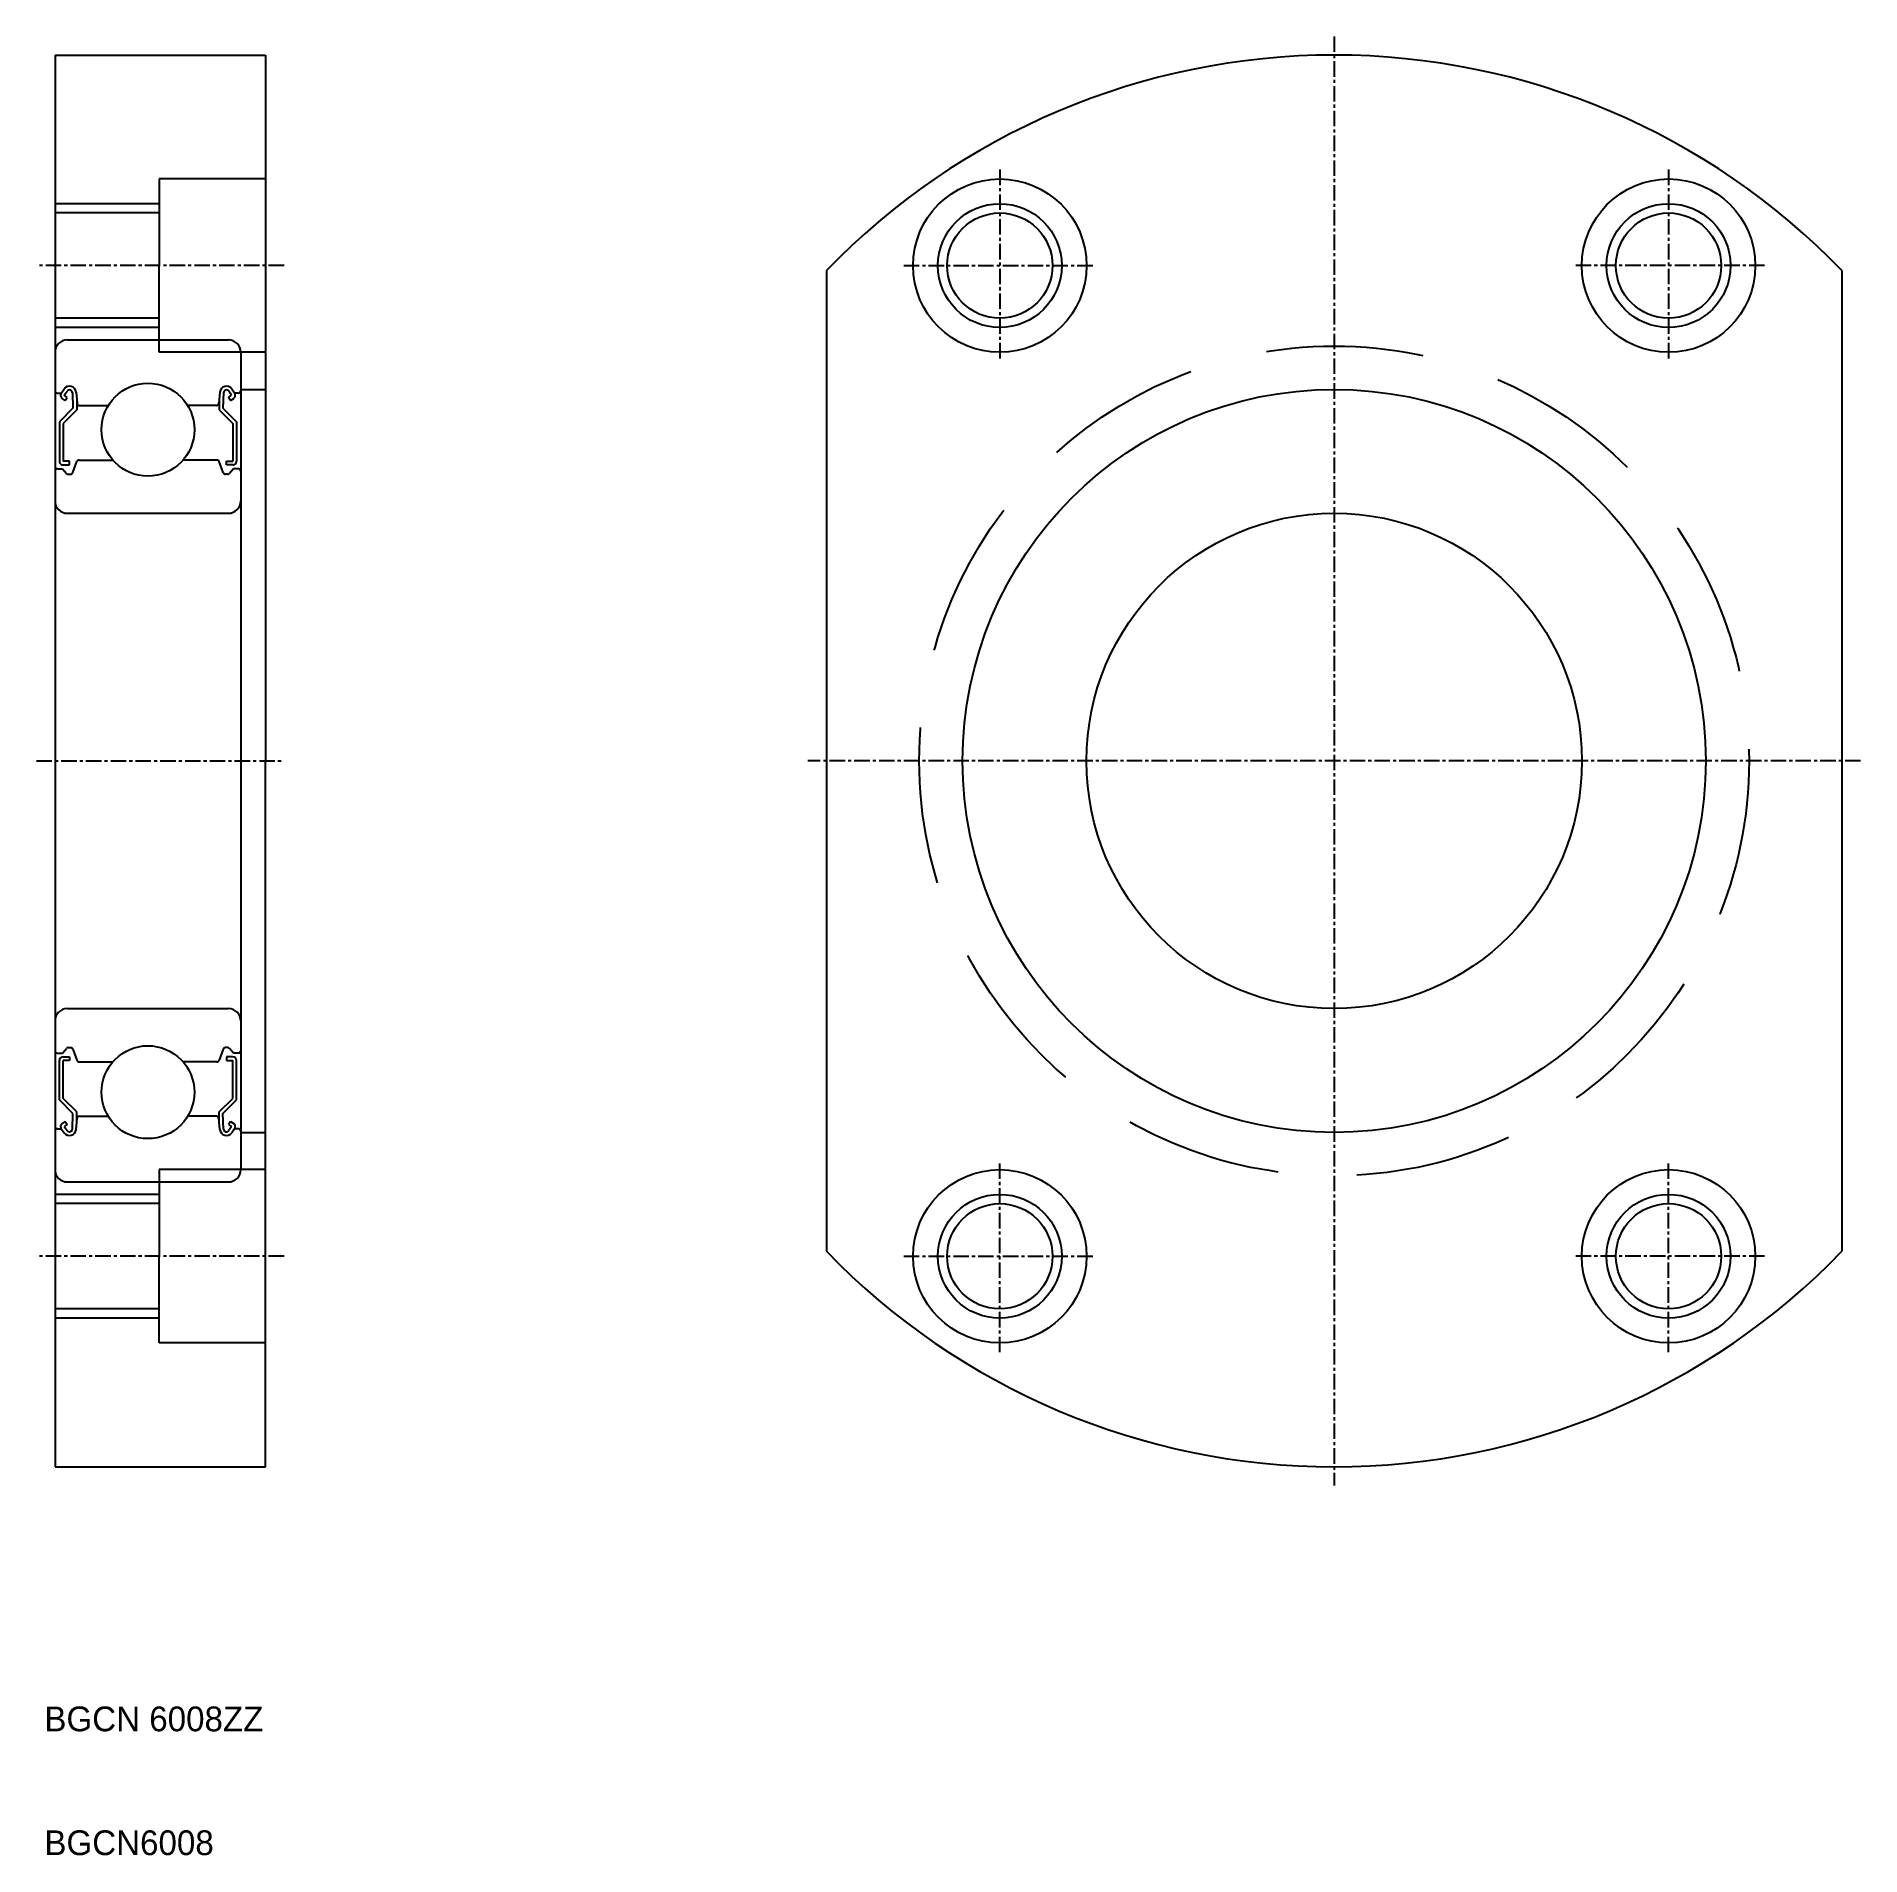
# Model space of a CAD drawing. Extents: x 134 to 282, y 38 to 185.
import ezdxf

# ---------------------------------------------------------------- set-up
doc = ezdxf.new("R2010")
doc.units = 0
doc.linetypes.add('CENTER', pattern=[2, 1.25, -0.25, 0.25, -0.25])
doc.linetypes.add('DASHED', pattern=[19.05, 12.7, -6.35])
doc.layers.get('0').update_dxf_attribs({"linetype": 'CONTINUOUS'})
doc.layers.add('CENTER', color=1, linetype='CENTER')

msp = doc.modelspace()

# ---------------------------------------------------------------- linework, layer by layer
for p, q in [((135.74, 183.88), (152.74, 183.88)), ((135.74, 183.88), (135.74, 126.88)), ((152.74, 183.88), (152.74, 126.88)), ((198.03, 166.48), (198.03, 87.28)), ((280.03, 166.48), (280.03, 87.28)), ((136.74, 160.88), (149.74, 160.88)), ((135.74, 159.88), (135.74, 93.88)), ((150.74, 159.88), (150.74, 93.88)), ((135.94, 156.58), (136.24, 156.58)), ((136.24, 156.58), (136.47, 156.91)), ((136.56, 155.99), (136.32, 156.16)), ((136.49, 156.41), (136.72, 156.74)), ((136.73, 156.24), (136.49, 156.41)), ((136.56, 155.99), (136.73, 156.24)), ((137.14, 156.62), (137.19, 155.36)), ((137.44, 156.65), (137.52, 155.76)), ((149.05, 156.65), (148.97, 155.76)), ((149.35, 156.62), (149.3, 155.36)), ((149.75, 156.24), (150, 156.41)), ((149.92, 155.99), (149.75, 156.24)), ((150, 156.41), (149.77, 156.74)), ((149.92, 155.99), (150.17, 156.16)), ((150.24, 156.58), (150.01, 156.91)), ((150.54, 156.58), (150.24, 156.58)), ((150.74, 156.88), (152.74, 156.88)), ((137.19, 155.36), (136.09, 154.26)), ((137.49, 155.23), (136.39, 154.13)), ((137.49, 156.1), (137.49, 155.23)), ((137.71, 155.58), (140.04, 155.58)), ((148.77, 155.58), (146.45, 155.58)), ((149, 156.1), (149, 155.23)), ((149, 155.23), (150.1, 154.13)), ((149.3, 155.36), (150.4, 154.26)), ((136.09, 154.26), (136.09, 151.08)), ((136.39, 154.13), (136.39, 151.08)), ((150.1, 154.13), (150.1, 151.08)), ((150.4, 154.26), (150.4, 151.08)), ((135.94, 150.48), (136.34, 150.48)), ((136.34, 150.48), (136.66, 150.1)), ((136.91, 151.08), (136.39, 151.08)), ((136.39, 150.78), (136.91, 150.78)), ((136.91, 150.78), (136.91, 151.08)), ((137.18, 150.16), (137.5, 151.05)), ((137.69, 151.18), (140.4, 151.18)), ((148.8, 151.18), (146.08, 151.18)), ((149.31, 150.16), (148.99, 151.05)), ((149.58, 150.78), (149.58, 151.08)), ((149.58, 151.08), (150.1, 151.08)), ((150.1, 150.78), (149.58, 150.78)), ((150.14, 150.48), (149.83, 150.1)), ((150.54, 150.48), (150.14, 150.48)), ((136.81, 150.03), (136.99, 150.03)), ((149.67, 150.03), (149.5, 150.03)), ((136.74, 146.88), (149.74, 146.88)), ((135.74, 126.88), (135.74, 69.88)), ((152.74, 69.88), (152.74, 126.88)), ((136.74, 106.88), (149.74, 106.88)), ((135.94, 103.28), (136.34, 103.28)), ((136.34, 103.28), (136.66, 103.66)), ((136.81, 103.73), (136.99, 103.73)), ((137.18, 103.6), (137.5, 102.71)), ((149.31, 103.6), (148.99, 102.71)), ((149.67, 103.73), (149.5, 103.73)), ((150.14, 103.28), (149.83, 103.66)), ((150.54, 103.28), (150.14, 103.28)), ((136.09, 99.51), (136.09, 102.68)), ((136.39, 102.98), (136.91, 102.98)), ((136.39, 99.63), (136.39, 102.68)), ((136.91, 102.68), (136.39, 102.68)), ((136.91, 102.98), (136.91, 102.68)), ((137.69, 102.58), (140.4, 102.58)), ((148.8, 102.58), (146.08, 102.58)), ((149.58, 102.98), (149.58, 102.68)), ((150.1, 102.98), (149.58, 102.98)), ((149.58, 102.68), (150.1, 102.68)), ((150.1, 99.63), (150.1, 102.68)), ((150.4, 99.51), (150.4, 102.68)), ((137.19, 98.41), (136.09, 99.51)), ((137.49, 98.53), (136.39, 99.63)), ((149, 98.53), (150.1, 99.63)), ((149.3, 98.41), (150.4, 99.51)), ((136.56, 97.77), (136.32, 97.6)), ((136.73, 97.53), (136.49, 97.35)), ((136.49, 97.35), (136.72, 97.03)), ((136.56, 97.77), (136.73, 97.53)), ((137.14, 97.15), (137.19, 98.41)), ((137.44, 97.11), (137.52, 98)), ((137.49, 97.66), (137.49, 98.53)), ((137.71, 98.18), (140.04, 98.18)), ((148.77, 98.18), (146.45, 98.18)), ((149.05, 97.11), (148.97, 98)), ((149, 97.66), (149, 98.53)), ((149.35, 97.15), (149.3, 98.41)), ((149.92, 97.77), (149.75, 97.53)), ((149.75, 97.53), (150, 97.35)), ((150, 97.35), (149.77, 97.03)), ((149.92, 97.77), (150.17, 97.6)), ((135.94, 97.18), (136.24, 97.18)), ((136.24, 97.18), (136.47, 96.85)), ((150.24, 97.18), (150.01, 96.85)), ((150.54, 97.18), (150.24, 97.18)), ((150.74, 96.88), (152.74, 96.88)), ((136.74, 92.88), (149.74, 92.88)), ((135.74, 69.88), (152.74, 69.88))]:
    msp.add_line(p, q)
at = {"color": 3, "linetype": 'DASHED'}
for p, q in [((144.14, 173.88), (144.14, 166.88)), ((152.74, 173.88), (144.14, 173.88)), ((144.14, 171.88), (135.74, 171.88)), ((144.14, 171.13), (135.74, 171.13)), ((144.14, 159.88), (144.14, 166.88)), ((144.14, 162.63), (135.74, 162.63)), ((144.14, 161.88), (135.74, 161.88)), ((152.74, 159.88), (144.14, 159.88)), ((152.74, 93.88), (144.14, 93.88)), ((144.14, 93.88), (144.14, 86.88)), ((144.14, 91.88), (135.74, 91.88)), ((144.14, 91.13), (135.74, 91.13)), ((144.14, 79.88), (144.14, 86.88)), ((144.14, 82.63), (135.74, 82.63)), ((144.14, 81.88), (135.74, 81.88)), ((152.74, 79.88), (144.14, 79.88))]:
    msp.add_line(p, q, dxfattribs=at)
for centre, radius in [((212.03, 166.88), 7), ((266.03, 166.88), 7), ((212.03, 166.88), 4.25), ((266.03, 166.88), 4.25), ((239.03, 126.88), 30), ((239.03, 126.88), 20), ((212.03, 86.88), 7), ((266.03, 86.88), 7), ((212.03, 86.88), 4.25), ((266.03, 86.88), 4.25)]:
    msp.add_circle(centre, radius)
at = {"color": 3}
for centre in [(212.03, 166.88), (266.03, 166.88), (212.03, 86.88), (266.03, 86.88)]:
    msp.add_circle(centre, 5, dxfattribs=at)
at = {"color": 3, "linetype": 'DASHED'}
msp.add_circle((239.03, 126.88), 33.5, dxfattribs=at)
at = {"color": 7, "linetype": 'CONTINUOUS'}
for centre in [(143.24, 153.63), (143.24, 100.13)]:
    msp.add_circle(centre, 3.75, dxfattribs=at)
for centre, radius, start, end in [((239.03, 126.88), 57, 44.0034, 135.9966), ((136.74, 159.88), 1, 90, 180), ((149.74, 159.88), 1, 0, 90), ((135.94, 156.78), 0.2, 180, 270), ((136.49, 156.41), 0.3, 144.9356, 235.0377), ((136.91, 156.61), 0.53, 5.0651, 144.9356), ((136.91, 156.61), 0.23, 2.1311, 144.9356), ((149.58, 156.61), 0.53, 35.0644, 174.9349), ((149.58, 156.61), 0.23, 35.0644, 177.8689), ((150, 156.41), 0.3, 304.9623, 35.0644), ((150.54, 156.78), 0.2, 270, 0), ((137.71, 155.78), 0.2, 185.0651, 270), ((148.77, 155.78), 0.2, 270, 354.9349), ((135.94, 150.28), 0.2, 90, 180), ((136.39, 151.08), 0.3, 180, 270), ((137.69, 150.98), 0.2, 90, 159.9703), ((148.8, 150.98), 0.2, 20.0297, 90), ((150.1, 151.08), 0.3, 270, 0), ((150.54, 150.28), 0.2, 0, 90), ((136.81, 150.23), 0.2, 219.9991, 270), ((136.99, 150.23), 0.2, 270, 339.9703), ((149.5, 150.23), 0.2, 200.0297, 270), ((149.67, 150.23), 0.2, 270, 320.0009), ((136.74, 147.88), 1, 180, 270), ((149.74, 147.88), 1, 270, 0), ((136.74, 105.88), 1, 90, 180), ((149.74, 105.88), 1, 0, 90), ((135.94, 103.48), 0.2, 180, 270), ((136.81, 103.53), 0.2, 90, 140.0009), ((136.99, 103.53), 0.2, 20.0297, 90), ((149.5, 103.53), 0.2, 90, 159.9703), ((149.67, 103.53), 0.2, 39.9991, 90), ((150.54, 103.48), 0.2, 270, 0), ((136.39, 102.68), 0.3, 90, 180), ((137.69, 102.78), 0.2, 200.0297, 270), ((148.8, 102.78), 0.2, 270, 339.9703), ((150.1, 102.68), 0.3, 0, 90), ((136.49, 97.35), 0.3, 124.9623, 215.0644), ((137.71, 97.98), 0.2, 90, 174.9349), ((148.77, 97.98), 0.2, 5.0651, 90), ((150, 97.35), 0.3, 324.9356, 55.0377), ((135.94, 96.98), 0.2, 90, 180), ((136.91, 97.16), 0.53, 215.0644, 354.9349), ((136.91, 97.16), 0.23, 215.0644, 357.8689), ((149.58, 97.16), 0.53, 185.0651, 324.9356), ((149.58, 97.16), 0.23, 182.1311, 324.9356), ((150.54, 96.98), 0.2, 0, 90), ((136.74, 93.88), 1, 180, 270), ((149.74, 93.88), 1, 270, 0), ((239.03, 126.88), 57, 224.0034, 315.9966)]:
    msp.add_arc(centre, radius, start, end)
at = {"layer": 'CENTER', "color": 1, "linetype": 'CENTER'}
for p, q in [((239.03, 185.38), (239.03, 68.38)), ((212.03, 174.63), (212.03, 159.13)), ((266.03, 174.63), (266.03, 159.13)), ((154.24, 166.88), (134.24, 166.88)), ((204.28, 166.88), (219.78, 166.88)), ((273.78, 166.88), (258.28, 166.88)), ((134.24, 126.88), (154.24, 126.88)), ((281.53, 126.88), (196.53, 126.88)), ((212.03, 79.13), (212.03, 94.63)), ((266.03, 79.13), (266.03, 94.63)), ((154.24, 86.88), (134.24, 86.88)), ((204.28, 86.88), (219.78, 86.88)), ((273.78, 86.88), (258.28, 86.88))]:
    msp.add_line(p, q, dxfattribs=at)

# ---------------------------------------------------------------- texts
for s, p in [('BGCN 6008ZZ', (134.88, 48.52)), ('BGCN6008', (134.88, 38.52))]:
    msp.add_text(s, height=2).set_placement(p)

doc.saveas('drawing.dxf')
